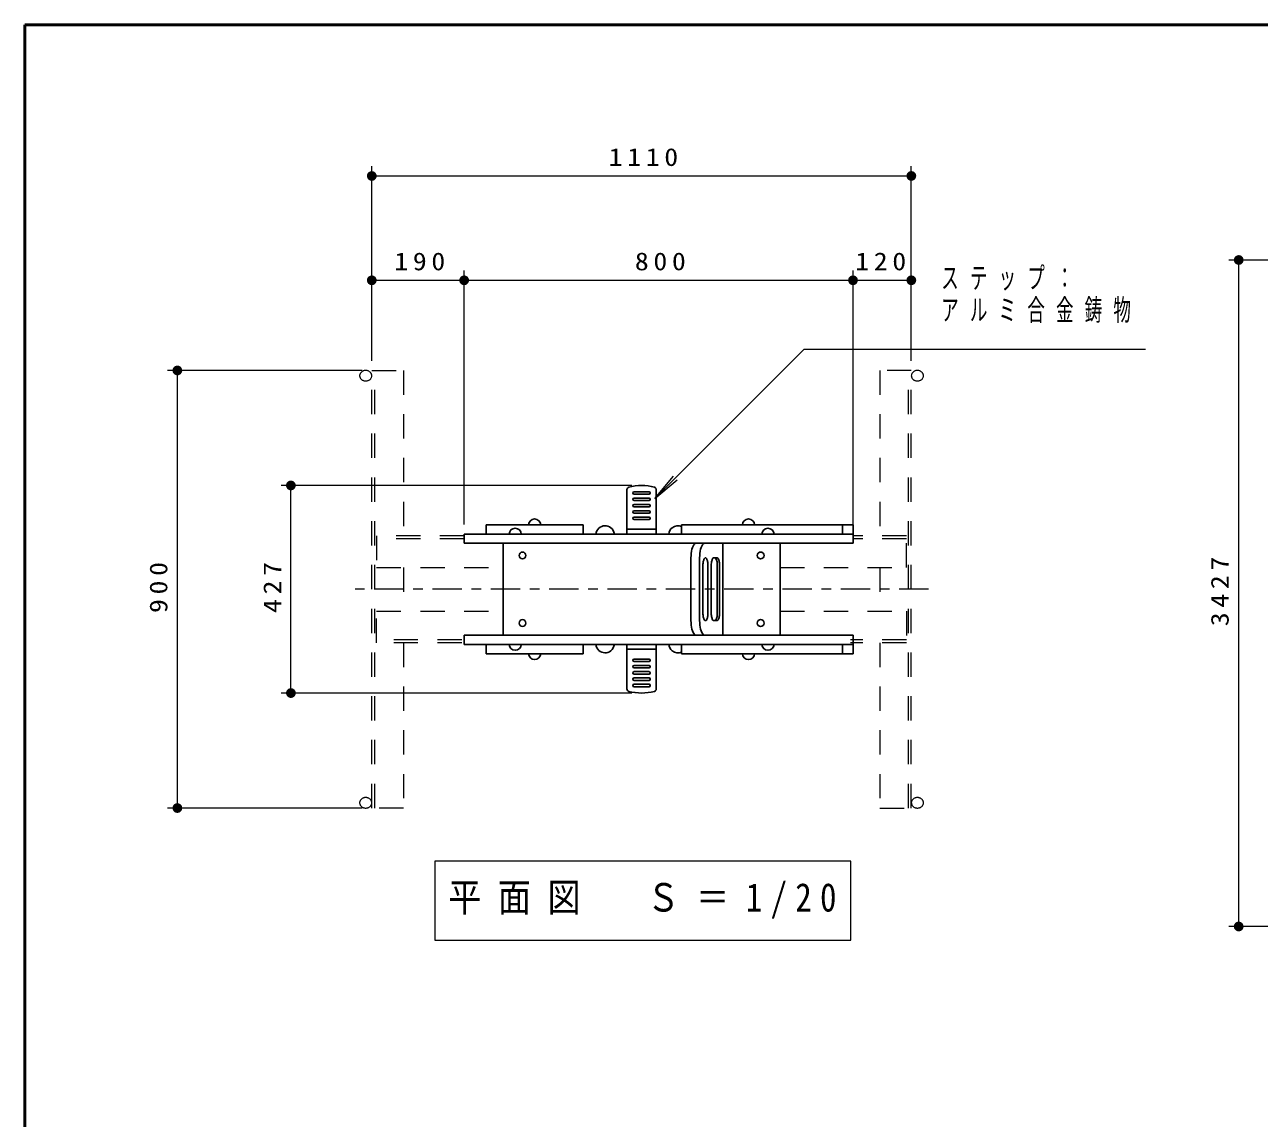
# Model space of a CAD drawing. Units: millimetres on the paper, scale 1:20, with parts at other scales. Extents: x -365 to 0, y 0 to 257.
# Drawn here: x -365 to -238, y 144.5 to 257 of the extents above; entities that cross this region are included whole.
import ezdxf

# ---------------------------------------------------------------- set-up
doc = ezdxf.new("R2010")
doc.units = ezdxf.units.MM
doc.linetypes.add('USER1', pattern=[4.5, 2.5, -2])
doc.linetypes.add('USER2', pattern=[6, 3, -1, 1, -1])
doc.layers.add('LY_1', color=7, linetype='Continuous', lineweight=13)
doc.styles.add('ＭＳ ゴシック', font='')
doc.styles.get('ＭＳ ゴシック').set_extended_font_data('MS Gothic')

# ---------------------------------------------------------------- blocks, each defined once
blk = doc.blocks.new('filled_dot')
at = {"color": 0, "linetype": 'Continuous', "lineweight": -2, "const_width": 1.25}
blk.add_lwpolyline([(-0.625, 0, 1), (0.625, 0, 1)], format="xyb", close=True, dxfattribs=at)

msp = doc.modelspace()

# ---------------------------------------------------------------- linework, layer by layer
at = {"layer": 'LY_1', "lineweight": 50}
for p, q in [((0, 257), (-365, 257)), ((-365, 257), (-365, 0))]:
    msp.add_line(p, q, dxfattribs=at)
at = {"layer": 'LY_1'}
for p, q in [((-329.295, 222.443), (-329.295, 242.443)), ((-329.295, 241.443), (-273.795, 241.443)), ((-273.795, 222.443), (-273.795, 242.443)), ((-209.412, 232.802), (-241.12, 232.802)), ((-240.12, 164.262), (-240.12, 232.802)), ((-329.295, 222.443), (-329.295, 231.715)), ((-319.794, 205.618), (-319.794, 231.715)), ((-279.794, 205.618), (-279.794, 231.715)), ((-273.795, 222.443), (-273.795, 231.715)), ((-329.295, 230.715), (-319.794, 230.715)), ((-319.794, 230.715), (-279.794, 230.715)), ((-279.794, 230.715), (-273.795, 230.715)), ((-284.826, 223.626), (-300.185, 208.267)), ((-284.826, 223.626), (-249.718, 223.626)), ((-330.295, 221.443), (-350.295, 221.443)), ((-349.295, 176.443), (-349.295, 221.443)), ((-302.544, 209.618), (-338.616, 209.618)), ((-337.616, 188.268), (-337.616, 209.618)), ((-300.185, 208.267), (-298.257, 210.565)), ((-300.185, 208.267), (-297.887, 210.196)), ((-302.544, 188.268), (-338.616, 188.268)), ((-330.295, 176.443), (-350.295, 176.443)), ((-322.824, 170.973), (-322.824, 162.839)), ((-280.024, 170.973), (-322.824, 170.973)), ((-280.024, 162.839), (-280.024, 170.973)), ((-209.412, 164.262), (-241.12, 164.262)), ((-322.824, 162.839), (-280.024, 162.839))]:
    msp.add_line(p, q, dxfattribs=at)
at = {"layer": 'LY_1', "linetype": 'USER1'}
for p, q in [((-329.295, 221.443), (-326.045, 221.443)), ((-329.295, 176.443), (-329.295, 221.443)), ((-328.995, 176.443), (-328.995, 221.443)), ((-326.045, 221.443), (-326.045, 204.443)), ((-273.795, 221.443), (-277.045, 221.443)), ((-277.045, 221.443), (-277.045, 204.443)), ((-274.095, 176.443), (-274.095, 221.443)), ((-273.795, 176.443), (-273.795, 221.443)), ((-319.794, 204.443), (-328.795, 204.443)), ((-328.795, 204.443), (-328.795, 201.193)), ((-319.794, 204.143), (-328.795, 204.143)), ((-274.295, 204.443), (-279.794, 204.443)), ((-274.295, 204.143), (-279.794, 204.143)), ((-274.295, 201.193), (-274.295, 204.443)), ((-328.795, 201.193), (-315.794, 201.193)), ((-326.045, 201.193), (-326.045, 196.693)), ((-287.294, 201.193), (-274.295, 201.193)), ((-277.045, 201.193), (-277.045, 196.693)), ((-328.795, 196.693), (-315.794, 196.693)), ((-328.795, 193.443), (-328.795, 196.693)), ((-287.294, 196.693), (-274.295, 196.693)), ((-274.295, 196.693), (-274.295, 193.443)), ((-320.044, 193.743), (-328.795, 193.743)), ((-320.044, 193.443), (-328.795, 193.443)), ((-326.045, 193.443), (-326.045, 176.443)), ((-274.295, 193.743), (-280.044, 193.743)), ((-274.295, 193.443), (-280.044, 193.443)), ((-277.045, 193.443), (-277.045, 176.443)), ((-326.045, 176.443), (-329.295, 176.443)), ((-277.045, 176.443), (-273.795, 176.443))]:
    msp.add_line(p, q, dxfattribs=at)
at = {"layer": 'LY_1', "lineweight": 25}
for p, q in [((-303.044, 204.718), (-303.044, 209.2)), ((-302.319, 208.968), (-300.769, 208.968)), ((-300.769, 208.718), (-302.319, 208.718)), ((-302.319, 208.318), (-300.769, 208.318)), ((-300.044, 204.718), (-300.044, 209.2)), ((-300.769, 208.068), (-302.319, 208.068)), ((-302.319, 207.668), (-300.769, 207.668)), ((-300.769, 207.418), (-302.319, 207.418)), ((-302.319, 207.018), (-300.769, 207.018)), ((-300.769, 206.768), (-302.319, 206.768)), ((-302.319, 206.368), (-300.769, 206.368)), ((-300.769, 206.118), (-302.319, 206.118)), ((-319.794, 203.668), (-319.794, 204.618)), ((-279.794, 204.618), (-319.794, 204.618)), ((-317.544, 204.618), (-317.544, 205.568)), ((-307.544, 205.568), (-317.544, 205.568)), ((-307.544, 204.618), (-307.544, 205.568)), ((-302.944, 205.118), (-300.144, 205.118)), ((-297.437, 204.618), (-297.437, 205.568)), ((-283.294, 205.568), (-297.437, 205.568)), ((-279.794, 205.568), (-283.294, 205.568)), ((-280.879, 204.618), (-280.879, 205.568)), ((-279.794, 204.618), (-279.794, 205.568)), ((-279.794, 203.668), (-279.794, 204.618)), ((-279.794, 203.668), (-319.794, 203.668)), ((-315.794, 198.943), (-315.794, 203.668)), ((-293.177, 203.668), (-293.177, 194.218)), ((-287.294, 198.943), (-287.294, 203.668)), ((-296.464, 202.168), (-296.464, 195.718)), ((-295.571, 202.168), (-295.571, 195.718)), ((-294.117, 202.168), (-293.775, 202.168)), ((-295.229, 201.418), (-295.229, 196.468)), ((-294.716, 201.418), (-294.716, 196.468)), ((-294.374, 201.418), (-294.374, 196.468)), ((-293.754, 201.418), (-293.754, 196.468)), ((-293.519, 201.418), (-293.519, 196.468)), ((-315.794, 198.943), (-315.794, 194.218)), ((-287.294, 198.943), (-287.294, 194.218)), ((-294.117, 195.718), (-293.775, 195.718)), ((-279.794, 194.218), (-319.794, 194.218)), ((-319.794, 194.218), (-319.794, 193.268)), ((-279.794, 193.268), (-319.794, 193.268)), ((-317.544, 193.268), (-317.544, 192.318)), ((-307.544, 193.268), (-307.544, 192.318)), ((-303.044, 193.168), (-303.044, 188.685)), ((-300.044, 193.168), (-300.044, 188.685)), ((-297.437, 193.268), (-297.437, 192.318)), ((-280.879, 193.268), (-280.879, 192.318)), ((-279.794, 194.218), (-279.794, 193.268)), ((-279.794, 193.268), (-279.794, 192.318)), ((-307.544, 192.318), (-317.544, 192.318)), ((-302.944, 192.768), (-300.144, 192.768)), ((-283.294, 192.318), (-297.437, 192.318)), ((-279.794, 192.318), (-283.294, 192.318)), ((-300.769, 191.768), (-302.319, 191.768)), ((-302.319, 191.518), (-300.769, 191.518)), ((-300.769, 191.118), (-302.319, 191.118)), ((-302.319, 190.868), (-300.769, 190.868)), ((-300.769, 190.468), (-302.319, 190.468)), ((-302.319, 190.218), (-300.769, 190.218)), ((-300.769, 189.818), (-302.319, 189.818)), ((-302.319, 189.568), (-300.769, 189.568)), ((-300.769, 189.168), (-302.319, 189.168)), ((-302.319, 188.918), (-300.769, 188.918))]:
    msp.add_line(p, q, dxfattribs=at)
at = {"layer": 'LY_1', "linetype": 'USER2'}
msp.add_line((-272.039, 198.943), (-331.012, 198.943), dxfattribs=at)
at = {"layer": 'LY_1', "linetype": 'USER1'}
for points in [[(-329.295, 220.901), (-329.298, 220.949), (-329.305, 220.995), (-329.317, 221.042), (-329.333, 221.087), (-329.354, 221.13), (-329.379, 221.172), (-329.409, 221.212), (-329.442, 221.249), (-329.479, 221.284), (-329.519, 221.316), (-329.562, 221.345), (-329.608, 221.37), (-329.656, 221.392), (-329.707, 221.41), (-329.759, 221.424), (-329.812, 221.435), (-329.866, 221.441), (-329.92, 221.443), (-329.975, 221.441), (-330.029, 221.435), (-330.082, 221.424), (-330.134, 221.41), (-330.185, 221.392), (-330.233, 221.37), (-330.279, 221.345), (-330.322, 221.316), (-330.362, 221.284), (-330.399, 221.249), (-330.432, 221.212), (-330.462, 221.172), (-330.487, 221.13), (-330.508, 221.087), (-330.524, 221.042), (-330.536, 220.995), (-330.543, 220.949), (-330.545, 220.901), (-330.543, 220.854), (-330.536, 220.807), (-330.524, 220.761), (-330.508, 220.716), (-330.487, 220.673), (-330.462, 220.631), (-330.432, 220.591), (-330.399, 220.554), (-330.362, 220.519), (-330.322, 220.487), (-330.279, 220.458), (-330.233, 220.433), (-330.185, 220.411), (-330.134, 220.393), (-330.082, 220.379), (-330.029, 220.368), (-329.975, 220.362), (-329.92, 220.36), (-329.866, 220.362), (-329.812, 220.368), (-329.759, 220.379), (-329.707, 220.393), (-329.656, 220.411), (-329.608, 220.433), (-329.562, 220.458), (-329.519, 220.487), (-329.479, 220.519), (-329.442, 220.554), (-329.409, 220.591), (-329.379, 220.631), (-329.354, 220.673), (-329.333, 220.716), (-329.317, 220.761), (-329.305, 220.807), (-329.298, 220.854)], [(-273.795, 220.901), (-273.793, 220.854), (-273.786, 220.807), (-273.774, 220.761), (-273.758, 220.716), (-273.737, 220.673), (-273.712, 220.631), (-273.682, 220.591), (-273.649, 220.554), (-273.612, 220.519), (-273.572, 220.487), (-273.529, 220.458), (-273.483, 220.433), (-273.435, 220.411), (-273.384, 220.393), (-273.332, 220.379), (-273.279, 220.368), (-273.225, 220.362), (-273.17, 220.36), (-273.116, 220.362), (-273.062, 220.368), (-273.009, 220.379), (-272.957, 220.393), (-272.906, 220.411), (-272.858, 220.433), (-272.812, 220.458), (-272.769, 220.487), (-272.729, 220.519), (-272.692, 220.554), (-272.659, 220.591), (-272.629, 220.631), (-272.604, 220.673), (-272.583, 220.716), (-272.567, 220.761), (-272.555, 220.807), (-272.548, 220.854), (-272.545, 220.901), (-272.548, 220.949), (-272.555, 220.995), (-272.567, 221.042), (-272.583, 221.087), (-272.604, 221.13), (-272.629, 221.172), (-272.659, 221.212), (-272.692, 221.249), (-272.729, 221.284), (-272.769, 221.316), (-272.812, 221.345), (-272.858, 221.37), (-272.906, 221.392), (-272.957, 221.41), (-273.009, 221.424), (-273.062, 221.435), (-273.116, 221.441), (-273.17, 221.443), (-273.225, 221.441), (-273.279, 221.435), (-273.332, 221.424), (-273.384, 221.41), (-273.435, 221.392), (-273.483, 221.37), (-273.529, 221.345), (-273.572, 221.316), (-273.612, 221.284), (-273.649, 221.249), (-273.682, 221.212), (-273.712, 221.172), (-273.737, 221.13), (-273.758, 221.087), (-273.774, 221.042), (-273.786, 220.995), (-273.793, 220.949)], [(-329.295, 176.984), (-329.298, 177.031), (-329.305, 177.078), (-329.317, 177.124), (-329.333, 177.169), (-329.354, 177.213), (-329.379, 177.255), (-329.409, 177.294), (-329.442, 177.332), (-329.479, 177.367), (-329.519, 177.399), (-329.562, 177.427), (-329.608, 177.453), (-329.656, 177.475), (-329.707, 177.493), (-329.759, 177.507), (-329.812, 177.517), (-329.866, 177.523), (-329.92, 177.525), (-329.975, 177.523), (-330.029, 177.517), (-330.082, 177.507), (-330.134, 177.493), (-330.185, 177.475), (-330.233, 177.453), (-330.279, 177.427), (-330.322, 177.399), (-330.362, 177.367), (-330.399, 177.332), (-330.432, 177.294), (-330.462, 177.255), (-330.487, 177.213), (-330.508, 177.169), (-330.524, 177.124), (-330.536, 177.078), (-330.543, 177.031), (-330.545, 176.984), (-330.543, 176.937), (-330.536, 176.89), (-330.524, 176.844), (-330.508, 176.799), (-330.487, 176.755), (-330.462, 176.713), (-330.432, 176.674), (-330.399, 176.636), (-330.362, 176.601), (-330.322, 176.569), (-330.279, 176.541), (-330.233, 176.515), (-330.185, 176.493), (-330.134, 176.475), (-330.082, 176.461), (-330.029, 176.451), (-329.975, 176.445), (-329.92, 176.443), (-329.866, 176.445), (-329.812, 176.451), (-329.759, 176.461), (-329.707, 176.475), (-329.656, 176.493), (-329.608, 176.515), (-329.562, 176.541), (-329.519, 176.569), (-329.479, 176.601), (-329.442, 176.636), (-329.409, 176.674), (-329.379, 176.713), (-329.354, 176.755), (-329.333, 176.799), (-329.317, 176.844), (-329.305, 176.89), (-329.298, 176.937)], [(-273.795, 176.984), (-273.793, 176.937), (-273.786, 176.89), (-273.774, 176.844), (-273.758, 176.799), (-273.737, 176.755), (-273.712, 176.713), (-273.682, 176.674), (-273.649, 176.636), (-273.612, 176.601), (-273.572, 176.569), (-273.529, 176.541), (-273.483, 176.515), (-273.435, 176.493), (-273.384, 176.475), (-273.332, 176.461), (-273.279, 176.451), (-273.225, 176.445), (-273.17, 176.443), (-273.116, 176.445), (-273.062, 176.451), (-273.009, 176.461), (-272.957, 176.475), (-272.906, 176.493), (-272.858, 176.515), (-272.812, 176.541), (-272.769, 176.569), (-272.729, 176.601), (-272.692, 176.636), (-272.659, 176.674), (-272.629, 176.713), (-272.604, 176.755), (-272.583, 176.799), (-272.567, 176.844), (-272.555, 176.89), (-272.548, 176.937), (-272.545, 176.984), (-272.548, 177.031), (-272.555, 177.078), (-272.567, 177.124), (-272.583, 177.169), (-272.604, 177.213), (-272.629, 177.255), (-272.659, 177.294), (-272.692, 177.332), (-272.729, 177.367), (-272.769, 177.399), (-272.812, 177.427), (-272.858, 177.453), (-272.906, 177.475), (-272.957, 177.493), (-273.009, 177.507), (-273.062, 177.517), (-273.116, 177.523), (-273.17, 177.525), (-273.225, 177.523), (-273.279, 177.517), (-273.332, 177.507), (-273.384, 177.493), (-273.435, 177.475), (-273.483, 177.453), (-273.529, 177.427), (-273.572, 177.399), (-273.612, 177.367), (-273.649, 177.332), (-273.682, 177.294), (-273.712, 177.255), (-273.737, 177.213), (-273.758, 177.169), (-273.774, 177.124), (-273.786, 177.078), (-273.793, 177.031)]]:
    msp.add_lwpolyline(points, close=True, dxfattribs=at)
at = {"layer": 'LY_1', "lineweight": 25}
for points in [[(-295.951, 203.668), (-296.031, 203.649), (-296.109, 203.594), (-296.183, 203.504), (-296.252, 203.381), (-296.313, 203.228), (-296.366, 203.049), (-296.408, 202.849), (-296.438, 202.631), (-296.457, 202.402), (-296.464, 202.168)], [(-295.058, 203.668), (-295.138, 203.649), (-295.216, 203.594), (-295.291, 203.504), (-295.359, 203.381), (-295.421, 203.228), (-295.473, 203.049), (-295.515, 202.849), (-295.546, 202.631), (-295.565, 202.402), (-295.571, 202.168)], [(-295.229, 201.418), (-295.227, 201.516), (-295.22, 201.612), (-295.209, 201.705), (-295.194, 201.793), (-295.176, 201.874), (-295.154, 201.948), (-295.128, 202.013), (-295.101, 202.067), (-295.07, 202.111), (-295.039, 202.142), (-295.006, 202.161), (-294.972, 202.168), (-294.939, 202.161), (-294.906, 202.142), (-294.874, 202.111), (-294.844, 202.067), (-294.816, 202.013), (-294.791, 201.948), (-294.769, 201.874), (-294.75, 201.793), (-294.735, 201.705), (-294.725, 201.612), (-294.718, 201.516), (-294.716, 201.418)], [(-294.117, 202.168), (-294.157, 202.159), (-294.197, 202.131), (-294.234, 202.086), (-294.268, 202.024), (-294.299, 201.948), (-294.325, 201.859), (-294.346, 201.758), (-294.361, 201.649), (-294.371, 201.535), (-294.374, 201.418)], [(-294.01, 202.168), (-293.97, 202.159), (-293.931, 202.131), (-293.894, 202.086), (-293.859, 202.024), (-293.829, 201.948), (-293.803, 201.859), (-293.782, 201.758), (-293.766, 201.649), (-293.757, 201.535), (-293.754, 201.418)], [(-293.775, 202.168), (-293.735, 202.159), (-293.696, 202.131), (-293.659, 202.086), (-293.624, 202.024), (-293.594, 201.948), (-293.568, 201.859), (-293.547, 201.758), (-293.531, 201.649), (-293.522, 201.535), (-293.519, 201.418)], [(-295.951, 194.218), (-296.031, 194.236), (-296.109, 194.291), (-296.183, 194.381), (-296.252, 194.504), (-296.313, 194.657), (-296.366, 194.836), (-296.408, 195.037), (-296.438, 195.254), (-296.457, 195.483), (-296.464, 195.718)], [(-295.058, 194.218), (-295.138, 194.236), (-295.216, 194.291), (-295.291, 194.381), (-295.359, 194.504), (-295.421, 194.657), (-295.473, 194.836), (-295.515, 195.037), (-295.546, 195.254), (-295.565, 195.483), (-295.571, 195.718)], [(-295.229, 196.468), (-295.227, 196.37), (-295.22, 196.274), (-295.209, 196.181), (-295.194, 196.093), (-295.176, 196.011), (-295.154, 195.937), (-295.128, 195.873), (-295.101, 195.818), (-295.07, 195.775), (-295.039, 195.743), (-295.006, 195.724), (-294.972, 195.718), (-294.939, 195.724), (-294.906, 195.743), (-294.874, 195.775), (-294.844, 195.818), (-294.816, 195.873), (-294.791, 195.937), (-294.769, 196.011), (-294.75, 196.093), (-294.735, 196.181), (-294.725, 196.274), (-294.718, 196.37), (-294.716, 196.468)], [(-294.117, 195.718), (-294.157, 195.727), (-294.197, 195.754), (-294.234, 195.799), (-294.268, 195.861), (-294.299, 195.937), (-294.325, 196.027), (-294.346, 196.127), (-294.361, 196.236), (-294.371, 196.35), (-294.374, 196.468)], [(-294.01, 195.718), (-293.97, 195.727), (-293.931, 195.754), (-293.894, 195.799), (-293.859, 195.861), (-293.829, 195.937), (-293.803, 196.027), (-293.782, 196.127), (-293.766, 196.236), (-293.757, 196.35), (-293.754, 196.468)], [(-293.775, 195.718), (-293.735, 195.727), (-293.696, 195.754), (-293.659, 195.799), (-293.624, 195.861), (-293.594, 195.937), (-293.568, 196.027), (-293.547, 196.127), (-293.531, 196.236), (-293.522, 196.35), (-293.519, 196.468)]]:
    msp.add_lwpolyline(points, dxfattribs=at)
for centre in [(-313.794, 202.418), (-289.294, 202.418), (-313.794, 195.468), (-289.294, 195.468)]:
    msp.add_circle(centre, 0.35, dxfattribs=at)
for centre, radius, start, end in [((-301.544, 204.618), 5, 74.74248, 105.25752), ((-302.794, 209.2), 0.25, 105.25752, 180), ((-302.319, 208.843), 0.125, 90, 270), ((-302.319, 208.193), 0.125, 90, 270), ((-300.769, 208.843), 0.125, 270, 90), ((-300.769, 208.193), 0.125, 270, 90), ((-300.294, 209.2), 0.25, 0, 74.74248), ((-302.319, 207.543), 0.125, 90, 270), ((-302.319, 206.893), 0.125, 90, 270), ((-300.769, 207.543), 0.125, 270, 90), ((-300.769, 206.893), 0.125, 270, 90), ((-312.544, 205.542), 0.625, 2.33828, 177.66172), ((-302.319, 206.243), 0.125, 90, 270), ((-300.769, 206.243), 0.125, 270, 90), ((-290.544, 205.542), 0.625, 2.33828, 177.66172), ((-314.544, 204.592), 0.625, 2.33828, 177.66172), ((-305.294, 204.523), 0.955, 132.14215, 174.30677), ((-305.294, 204.523), 0.955, 51.83521, 132.14215), ((-305.294, 204.523), 0.955, 5.69323, 51.83521), ((-302.944, 205.018), 0.1, 90, 180), ((-302.944, 204.718), 0.1, 180, 270), ((-300.144, 205.018), 0.1, 0, 90), ((-300.144, 204.718), 0.1, 270, 0), ((-297.794, 204.523), 0.955, 128.16479, 174.30677), ((-297.794, 204.523), 0.955, 68.05958, 128.16479), ((-288.544, 204.592), 0.625, 2.33828, 177.66172), ((-314.544, 193.293), 0.625, 182.33828, 357.66172), ((-305.294, 193.362), 0.955, 185.69323, 227.85785), ((-305.294, 193.362), 0.955, 308.16479, 354.30677), ((-302.944, 193.168), 0.1, 90, 180), ((-300.144, 193.168), 0.1, 0, 90), ((-297.794, 193.362), 0.955, 185.69323, 231.83521), ((-288.544, 193.293), 0.625, 182.33828, 357.66172), ((-312.544, 192.343), 0.625, 182.33828, 357.66172), ((-305.294, 193.362), 0.955, 227.85785, 308.16479), ((-302.944, 192.868), 0.1, 180, 270), ((-300.144, 192.868), 0.1, 270, 0), ((-297.794, 193.362), 0.955, 231.83521, 291.94042), ((-290.544, 192.343), 0.625, 182.33828, 357.66172), ((-302.319, 191.643), 0.125, 90, 270), ((-302.319, 190.993), 0.125, 90, 270), ((-300.769, 191.643), 0.125, 270, 90), ((-300.769, 190.993), 0.125, 270, 90), ((-302.319, 190.343), 0.125, 90, 270), ((-302.319, 189.693), 0.125, 90, 270), ((-300.769, 190.343), 0.125, 270, 90), ((-300.769, 189.693), 0.125, 270, 90), ((-302.794, 188.685), 0.25, 180, 254.74248), ((-301.544, 193.268), 5, 254.74248, 285.25752), ((-302.319, 189.043), 0.125, 90, 270), ((-300.769, 189.043), 0.125, 270, 90), ((-300.294, 188.685), 0.25, 285.25752, 0)]:
    msp.add_arc(centre, radius, start, end, dxfattribs=at)

# ---------------------------------------------------------------- block references
at = {"layer": 'LY_1', "xscale": 0.4, "yscale": 0.4}
for p in [(-329.295, 241.443), (-329.295, 230.715), (-319.794, 230.715), (-279.794, 230.715)]:
    msp.add_blockref('filled_dot', p, dxfattribs=at)
for p, rotation in [((-273.795, 241.443), 180), ((-240.12, 232.802), 270), ((-319.794, 230.715), 180), ((-279.794, 230.715), 180), ((-273.795, 230.715), 180), ((-349.295, 221.443), 270), ((-337.616, 209.618), 270), ((-337.616, 188.268), 90), ((-349.295, 176.443), 90), ((-240.12, 164.262), 90)]:
    msp.add_blockref('filled_dot', p, dxfattribs=dict(at, rotation=rotation))

# ---------------------------------------------------------------- texts
at = {"layer": 'LY_1', "style": 'ＭＳ ゴシック'}
for s, insert, char_height, attachment_point in [('\\T1.33;\\W1.15;1110', (-301.118, 242.443), 1.833, 8), ('\\T1.33;\\W1.15;190', (-324.124, 231.715), 1.833, 8), ('\\T1.33;\\W1.15;800', (-299.377, 231.715), 1.833, 8), ('\\T1.33;\\W1.15;120', (-276.706, 231.715), 1.833, 8), ('\\T1.64;\\W0.6;ステップ：', (-270.718, 232.076), 2.199, 1), ('\\T1.64;\\W0.6;アルミ合金鋳物', (-270.718, 228.776), 2.199, 1), ('\\T1.5;\\W0.85;平面図\u3000Ｓ＝1/20', (-321.424, 166.906), 2.933, 4)]:
    msp.add_mtext(s, dxfattribs=dict(at, insert=insert, char_height=char_height, attachment_point=attachment_point))
at = {"layer": 'LY_1', "char_height": 1.833, "attachment_point": 8, "rotation": 90, "style": 'ＭＳ ゴシック'}
for s, insert in [('\\T1.33;\\W1.15;3427', (-241.12, 198.949)), ('\\T1.33;\\W1.15;900', (-350.295, 199.359)), ('\\T1.33;\\W1.15;427', (-338.616, 199.359))]:
    msp.add_mtext(s, dxfattribs=dict(at, insert=insert))

doc.saveas('drawing.dxf')
